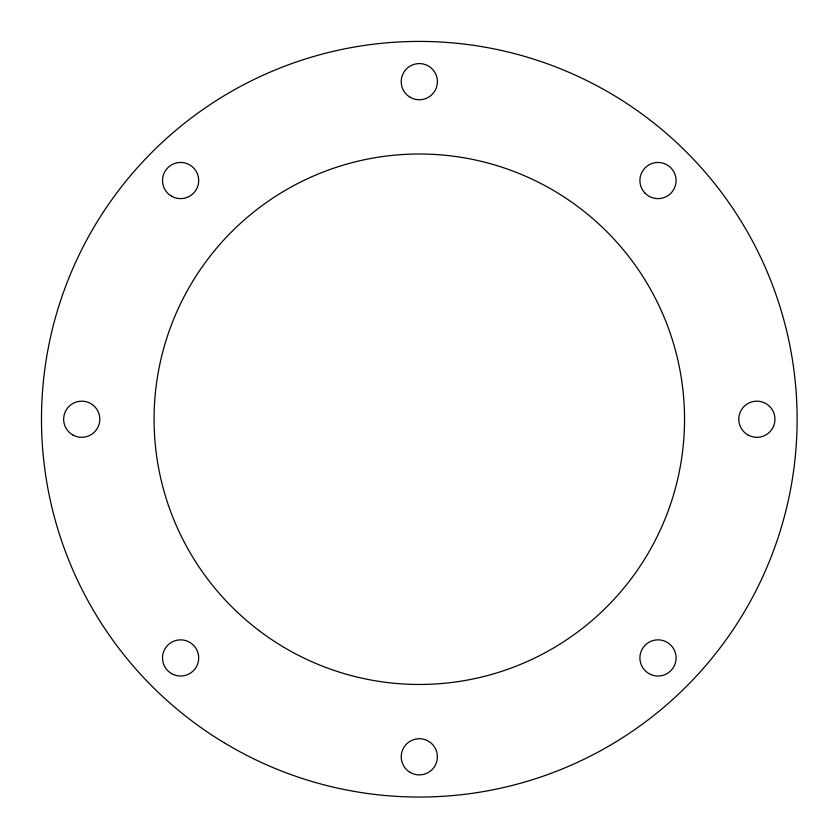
<?xml version="1.0" encoding="UTF-8"?>
<svg xmlns="http://www.w3.org/2000/svg" width="839" height="839" viewBox="0 0 839 839"><rect width="100%" height="100%" fill="white"/><g stroke="black" fill="none" stroke-linecap="round" stroke-linejoin="round"><path stroke-width="1.26" d="M258.947 630.509A265.239 265.239 0 0 0 682.443 452.483A265.239 265.239 0 0 0 316.523 174.722A265.239 265.239 0 0 0 258.947 630.509M223.898 742.599A377.823 377.823 0 0 0 797.05 426.778A377.823 377.823 0 0 0 236.965 88.326A377.823 377.823 0 0 0 223.898 742.599M72.689 434.896A18.08 18.08 0 0 0 99.81 419.238A18.08 18.08 0 0 0 72.689 403.58A18.08 18.08 0 0 0 72.689 434.896M171.565 196.2A18.08 18.08 0 0 0 198.686 180.532A18.08 18.08 0 0 0 171.565 164.874A18.08 18.08 0 0 0 171.565 196.2M410.261 97.324A18.08 18.08 0 0 0 437.392 81.666A18.08 18.08 0 0 0 410.261 65.998A18.08 18.08 0 0 0 410.261 97.324M645.212 193.327A18.08 18.08 0 0 0 675.468 185.22A18.08 18.08 0 0 0 653.319 163.07A18.08 18.08 0 0 0 645.212 193.327M747.832 434.896A18.08 18.08 0 0 0 774.963 419.238A18.08 18.08 0 0 0 747.832 403.58A18.08 18.08 0 0 0 747.832 434.896M648.956 673.602A18.08 18.08 0 0 0 676.087 657.933A18.08 18.08 0 0 0 648.956 642.275A18.08 18.08 0 0 0 648.956 673.602M410.261 772.467A18.08 18.08 0 0 0 437.392 756.809A18.08 18.08 0 0 0 410.261 741.152A18.08 18.08 0 0 0 410.261 772.467M171.565 673.602A18.08 18.08 0 0 0 198.686 657.933A18.08 18.08 0 0 0 171.565 642.275A18.08 18.08 0 0 0 171.565 673.602"/></g></svg>
